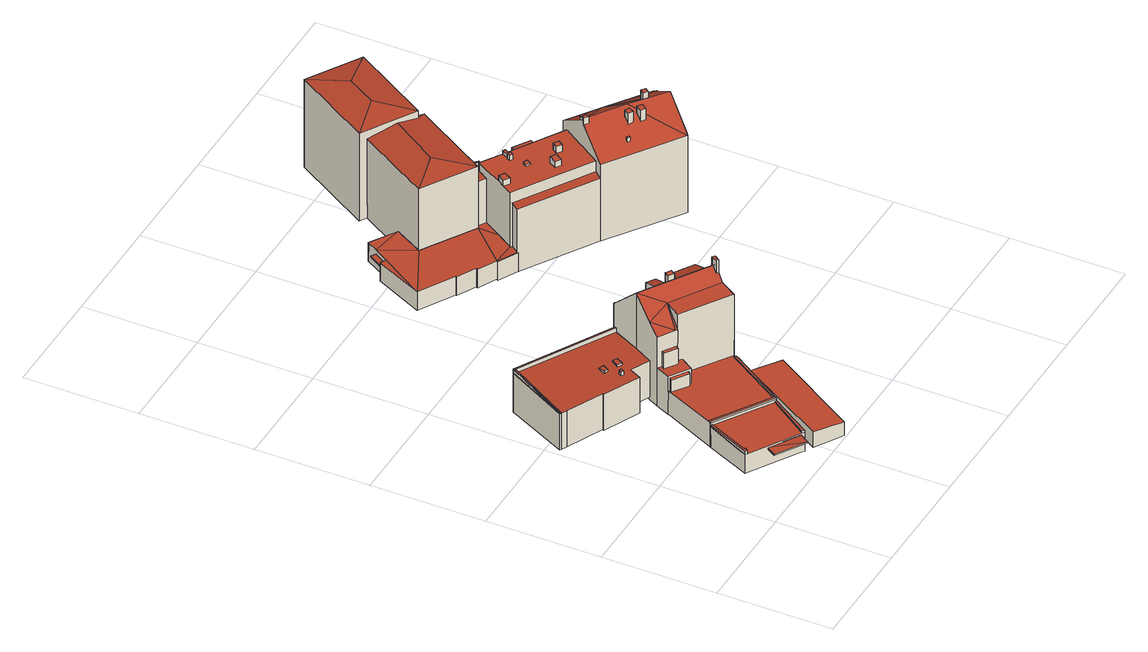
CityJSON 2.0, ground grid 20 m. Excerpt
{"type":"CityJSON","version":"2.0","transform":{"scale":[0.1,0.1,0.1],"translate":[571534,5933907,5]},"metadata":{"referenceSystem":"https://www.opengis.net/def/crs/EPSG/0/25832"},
"CityObjects":{
"building1":{"type":"Building","attributes":{"Grundfläche 2D":"209.642207","Grundhöhe NN":"5.833"},"children":["building1-1","building1-2","building1-3","building1-4"],"geometry":[{"type":"Solid","lod":"3","boundaries":[[[[0,1,2,3,4,5,6,7,8,9,10,11,12,13,14]],[[0,14,15,16]],[[1,0,16,17]],[[2,1,17,18]],[[19,4,3,2,18,20]],[[7,6,5,4,19,21]],[[8,7,21,22]],[[9,8,22,23]],[[10,9,23,24]],[[11,10,24,25]],[[14,13,12,26,15]],[[12,11,25,26]],[[21,19,20,18,17,16,15,26,25,24,23,22]]]],"semantics":{"surfaces":[{"type":"RoofSurface"},{"type":"WallSurface"},{"type":"GroundSurface"}],"values":[[0,1,1,1,1,1,1,1,1,1,1,1,2]]}}]},
"building1-1":{"type":"BuildingInstallation","parents":["building1"],"geometry":[{"type":"MultiSurface","lod":"3","boundaries":[[[27,28,29,30]],[[31,30,32]],[[27,30,31]],[[31,32,33]],[[14,0,30,29]],[[0,1,32,30]],[[1,2,33,32]],[[33,2,34,27,31]],[[34,13,28,27]],[[13,14,29,28]]],"semantics":{"surfaces":[{"type":"RoofSurface"},{"type":"WallSurface"}],"values":[0,0,0,0,1,1,1,1,1,1]}}]},
"building1-2":{"type":"BuildingInstallation","parents":["building1"],"geometry":[{"type":"MultiSurface","lod":"3","boundaries":[[[35,36,37,38]],[[38,37,39,40]],[[35,38,40,41]],[[36,35,41,42]],[[37,36,42,39]]],"semantics":{"surfaces":[{"type":"RoofSurface"},{"type":"WallSurface"}],"values":[0,1,1,1,1]}}]},
"building1-3":{"type":"BuildingInstallation","parents":["building1"],"geometry":[{"type":"MultiSurface","lod":"3","boundaries":[[[43,44,45,46]],[[46,45,47,48]],[[43,46,48,49]],[[44,43,49,50]],[[45,44,50,47]]],"semantics":{"surfaces":[{"type":"RoofSurface"},{"type":"WallSurface"}],"values":[0,1,1,1,1]}}]},
"building1-4":{"type":"BuildingInstallation","parents":["building1"],"geometry":[{"type":"MultiSurface","lod":"3","boundaries":[[[51,52,53,54]],[[54,53,55,56]],[[56,57,51,54]],[[57,58,52,51]],[[53,52,58,55]]],"semantics":{"surfaces":[{"type":"RoofSurface"},{"type":"WallSurface"}],"values":[0,1,1,1,1]}}]},
"building2":{"type":"Building","attributes":{"Grundfläche 2D":"416.076646","Grundhöhe NN":"5.265"},"children":["building2-1","building2-2","building2-3","building2-4","building2-5","building2-6","building2-7","building2-8","building2-9","building2-10","building2-11"],"geometry":[{"type":"Solid","lod":"3","boundaries":[[[[59,60,61,62]],[[63,64,65]],[[66,67,63]],[[67,64,63]],[[68,69,70]],[[71,72,73,66,74,75,76,77,70,69,78,79],[80,62,61,81]],[[82,64,67]],[[74,66,63,83,84,75]],[[85,86,87,88,89,90,91]],[[92,93,94,95,96,97,98,99,100,101,102,103,104,105,106,107]],[[108,109,110]],[[111,112,113,114,115,110,109,116,117,118]],[[119,83,63,120,121]],[[81,61,60]],[[59,62,80]],[[60,59,80,81]],[[108,122,109]],[[122,123,109]],[[109,123,124,116]],[[118,117,116,124,125]],[[126,127,113,112,111,118,125,128]],[[114,113,127,129]],[[88,130,131,105,89]],[[103,102,90,89,105,104]],[[91,90,102,101]],[[114,132,95,94,93,133,108,110,115]],[[95,132,114,129,134,96]],[[97,96,134,135]],[[136,99,98,97,135,137]],[[138,122,108,133,93,92,107,106,105,131,139]],[[119,99,136,140,83]],[[65,120,63]],[[121,120,65,85,91,101,100,99,119]],[[75,84,83,140,141]],[[70,77,76,75,141,142]],[[68,70,142,143]],[[69,68,143,144]],[[71,79,78,69,144,145]],[[146,66,73,72,71,145,147]],[[67,66,146,130,88,82]],[[86,85,65,64,82,88,87]],[[138,139,131,130,146,147,145,144,143,142,141,140,136,137,135,134,129,127,126,128,125,124,123,122]]]],"semantics":{"surfaces":[{"type":"RoofSurface"},{"type":"WallSurface"},{"type":"GroundSurface"}],"values":[[0,0,0,0,0,0,0,0,0,0,0,0,0,1,1,1,1,1,1,1,1,1,1,1,1,1,1,1,1,1,1,1,1,1,1,1,1,1,1,1,1,2]]}}]},
"building2-1":{"type":"BuildingInstallation","parents":["building2"],"geometry":[{"type":"MultiSurface","lod":"3","boundaries":[[[148,149,150,151]],[[148,151,152,153]],[[151,150,154,152]],[[149,148,153,155]],[[150,149,155,154]]],"semantics":{"surfaces":[{"type":"RoofSurface"},{"type":"WallSurface"}],"values":[0,1,1,1,1]}}]},
"building2-2":{"type":"BuildingInstallation","parents":["building2"],"geometry":[{"type":"MultiSurface","lod":"3","boundaries":[[[156,157,158,159]],[[160,158,157]],[[156,159,161]],[[157,156,161,160]]],"semantics":{"surfaces":[{"type":"RoofSurface"},{"type":"WallSurface"}],"values":[0,1,1,1]}}]},
"building2-3":{"type":"BuildingInstallation","parents":["building2"],"geometry":[{"type":"MultiSurface","lod":"3","boundaries":[[[162,133,163,164,165,166,167,168]],[[108,133,162,110]],[[109,116,164,163]],[[108,109,163,133]],[[117,118,165,164,116]],[[111,166,165,118]],[[167,166,111,169]],[[169,170,168,167]],[[170,110,162,168]]],"semantics":{"surfaces":[{"type":"RoofSurface"},{"type":"WallSurface"}],"values":[0,1,1,1,1,1,1,1,1]}}]},
"building2-4":{"type":"BuildingInstallation","parents":["building2"],"geometry":[{"type":"MultiSurface","lod":"3","boundaries":[[[171,172,132,173]],[[173,132,114,115]],[[171,173,115,112]],[[172,171,112,113]],[[132,172,113,114]]],"semantics":{"surfaces":[{"type":"RoofSurface"},{"type":"WallSurface"}],"values":[0,1,1,1,1]}}]},
"building2-5":{"type":"BuildingInstallation","parents":["building2"],"geometry":[{"type":"MultiSurface","lod":"3","boundaries":[[[174,175,176,177]],[[86,87,177,176]],[[87,178,174,177]],[[175,174,178,179]],[[179,86,176,175]]],"semantics":{"surfaces":[{"type":"RoofSurface"},{"type":"WallSurface"}],"values":[0,1,1,1,1]}}]},
"building2-6":{"type":"BuildingInstallation","parents":["building2"],"geometry":[{"type":"MultiSurface","lod":"3","boundaries":[[[180,181,182,183]],[[104,182,181,103]],[[104,184,183,182]],[[180,183,184,185]],[[185,103,181,180]]],"semantics":{"surfaces":[{"type":"RoofSurface"},{"type":"WallSurface"}],"values":[0,1,1,1,1]}}]},
"building2-7":{"type":"BuildingInstallation","parents":["building2"],"geometry":[{"type":"MultiSurface","lod":"3","boundaries":[[[186,187,188,189,190,191,192,193,194,195]],[[96,97,189,188]],[[97,98,190,189]],[[191,190,98,196]],[[192,191,196,197]],[[193,192,197,107]],[[107,92,93,195,194,193]],[[93,94,95,187,186,195]],[[95,96,188,187]]],"semantics":{"surfaces":[{"type":"RoofSurface"},{"type":"WallSurface"}],"values":[0,1,1,1,1,1,1,1,1]}}]},
"building2-8":{"type":"BuildingInstallation","parents":["building2"],"geometry":[{"type":"MultiSurface","lod":"3","boundaries":[[[198,199,200,201,202,203]],[[84,75,200,199]],[[75,76,201,200]],[[202,201,76,204]],[[202,204,74,205,203]],[[205,206,84,199,198,203]]],"semantics":{"surfaces":[{"type":"RoofSurface"},{"type":"WallSurface"}],"values":[0,1,1,1,1,1]}}]},
"building2-9":{"type":"BuildingInstallation","parents":["building2"],"geometry":[{"type":"MultiSurface","lod":"3","boundaries":[[[207,208,209,210,211,212]],[[209,208,213,214]],[[210,209,214,215]],[[216,212,211,210,215,217]],[[207,212,216,218]],[[208,207,218,213]]],"semantics":{"surfaces":[{"type":"RoofSurface"},{"type":"WallSurface"}],"values":[0,1,1,1,1,1]}}]},
"building2-10":{"type":"BuildingInstallation","parents":["building2"],"geometry":[{"type":"MultiSurface","lod":"3","boundaries":[[[219,220,221,222,223,224]],[[222,221,225,226]],[[225,221,220,219,220,227]],[[228,224,223,222,226,229]],[[219,224,228,220]]],"semantics":{"surfaces":[{"type":"RoofSurface"},{"type":"WallSurface"}],"values":[0,1,1,1,1]}}]},
"building2-11":{"type":"BuildingInstallation","parents":["building2"],"geometry":[{"type":"MultiSurface","lod":"3","boundaries":[[[230,231,232]],[[230,232,233]],[[234,235,232,231]],[[235,236,233,232]],[[236,237,230,233]],[[237,234,231,230]],[[237,236,235,234]]],"semantics":{"surfaces":[{"type":"RoofSurface"},{"type":"WallSurface"},{"type":"OuterCeilingSurface"}],"values":[0,0,1,1,1,1,2]}}]},
"building3":{"type":"Building","attributes":{"Grundfläche 2D":"103.490008","Grundhöhe NN":"5.120"},"geometry":[{"type":"Solid","lod":"3","boundaries":[[[[238,239,240,241]],[[242,243,241,240]],[[243,244,238,241]],[[244,245,239,238]],[[245,242,240,239]],[[245,244,243,242]]]],"semantics":{"surfaces":[{"type":"RoofSurface"},{"type":"WallSurface"},{"type":"GroundSurface"}],"values":[[0,1,1,1,1,2]]}}]},
"building4":{"type":"Building","attributes":{"Grundfläche 2D":"199.251171","Grundhöhe NN":"5.826"},"children":["building4-1","building4-2"],"geometry":[{"type":"Solid","lod":"3","boundaries":[[[[246,247,248,249,250,251,252,253,254,255]],[[256,257,258,259]],[[256,259,260,261]],[[262,263,259,258]],[[262,264,265,263]],[[266,267,268]],[[268,267,269,270]],[[271,272,259,263,268,270,273,274]],[[275,267,266]],[[276,277,270,269]],[[257,256,278,279]],[[256,261,280,278]],[[258,257,279,281]],[[264,262,258,281,282]],[[263,265,283,284]],[[268,263,284,285]],[[266,268,285,286]],[[275,266,286,287]],[[288,269,267,275,287,289,290]],[[277,276,269,288,290,289,291,292]],[[270,277,292,293]],[[273,270,293,294]],[[274,273,294,295]],[[271,274,295,296]],[[272,271,296,297]],[[259,272,297,298]],[[260,259,298,299]],[[261,260,299,280]],[[246,264,282,300,247]],[[250,249,301,302]],[[301,249,248,247,300,303]],[[251,250,302,304]],[[305,253,252,251,304,306]],[[254,253,305,283,265,255]],[[255,265,264,246]],[[305,306,304,302,301,303,300,282,281,279,278,280,299,298,297,296,295,294,293,292,291,289,287,286,285,284,283]]]],"semantics":{"surfaces":[{"type":"RoofSurface"},{"type":"WallSurface"},{"type":"GroundSurface"}],"values":[[0,0,0,0,0,0,0,0,0,0,1,1,1,1,1,1,1,1,1,1,1,1,1,1,1,1,1,1,1,1,1,1,1,1,1,2]]}}]},
"building4-1":{"type":"BuildingInstallation","parents":["building4"],"geometry":[{"type":"MultiSurface","lod":"3","boundaries":[[[307,308,309,310,311,312,313,314,315]],[[311,310,253,254]],[[312,311,254,316]],[[313,312,316,247]],[[249,315,314,313,247,248]],[[307,315,249,250]],[[308,307,250,251]],[[253,310,309,308,251,252]]],"semantics":{"surfaces":[{"type":"RoofSurface"},{"type":"WallSurface"}],"values":[0,1,1,1,1,1,1,1]}}]},
"building4-2":{"type":"BuildingInstallation","parents":["building4"],"geometry":[{"type":"MultiSurface","lod":"3","boundaries":[[[317,288,318,319]],[[320,321,319,318]],[[321,322,317,319]],[[322,290,288,317]],[[290,320,318,288]],[[290,322,321,320]]],"semantics":{"surfaces":[{"type":"RoofSurface"},{"type":"WallSurface"},{"type":"OuterCeilingSurface"}],"values":[0,1,1,1,1,2]}}]},
"building5":{"type":"Building","attributes":{"Grundfläche 2D":"335.838884","Grundhöhe NN":"5.996"},"geometry":[{"type":"Solid","lod":"3","boundaries":[[[[323,324,325,326,327]],[[328,325,324]],[[329,330,331,332,333,326,325,328]],[[332,334,333]],[[335,336,337,338]],[[335,338,339]],[[340,337,336]],[[340,341,339,338,337]],[[324,323,327,342,343]],[[328,324,343,344]],[[332,331,330,329,328,344,345]],[[334,332,345,346]],[[336,335,347,348]],[[326,333,340,336,348,342,327]],[[333,334,346,349,339,341,340]],[[335,339,349,347]],[[348,347,349,346,345,344,343,342]]]],"semantics":{"surfaces":[{"type":"RoofSurface"},{"type":"WallSurface"},{"type":"GroundSurface"}],"values":[[0,0,0,0,0,0,0,0,1,1,1,1,1,1,1,1,2]]}}]},
"building6":{"type":"Building","attributes":{"Grundfläche 2D":"384.263764","Grundhöhe NN":"5.565"},"children":["building6-1","building6-2","building6-3","building6-4","building6-5","building6-6","building6-7","building6-8","building6-9","building6-10","building6-11","building6-12"],"geometry":[{"type":"Solid","lod":"3","boundaries":[[[[350,351,352,353,354,355,356]],[[352,357,358,353],[359,360,358]],[[357,361,362,358]],[[358,360,359]],[[363,364,365,366,367,368,358,369]],[[358,354,353]],[[358,368,354]],[[366,370,371,372,350,356,355,354,368,367,366,365]],[[373,374,375,376,377,378,379,380,381,382,383,384,385,386]],[[387,388,389,390]],[[391,392,393,394,395,396,397,398,399,400]],[[401,402,403,404]],[[405,406,407,408,409,410]],[[387,408,407,388]],[[411,412,398,397,389,388,407,406]],[[389,397,396,390]],[[357,352,351,350,413,414,415]],[[361,357,415,416]],[[362,361,416,417]],[[358,362,417,418]],[[358,418,419,410,369]],[[379,378,377,376,403,402,420,421,372,371,370,366,365,364,363,369,410,409]],[[350,372,421,413]],[[387,390,396,395,394,393,382,381,380,379,409,408]],[[384,383,382,393,422,423,424]],[[374,373,386,385,384,424,425]],[[376,375,374,425,426,404,403]],[[392,391,427,428]],[[393,392,428,422]],[[399,398,412,429]],[[400,399,429,430]],[[391,400,430,427]],[[401,404,426,431]],[[402,401,431,420]],[[405,410,419,432]],[[432,411,406,405]],[[427,430,429,412,411,432,419,418,417,416,415,414,413,421,420,431,426,425,424,423,422,428]]]],"semantics":{"surfaces":[{"type":"RoofSurface"},{"type":"WallSurface"},{"type":"GroundSurface"}],"values":[[0,0,0,0,0,0,0,0,0,0,0,0,0,1,1,1,1,1,1,1,1,1,1,1,1,1,1,1,1,1,1,1,1,1,1,1,2]]}}]},
"building6-1":{"type":"BuildingInstallation","parents":["building6"],"geometry":[{"type":"MultiSurface","lod":"3","boundaries":[[[433,434,435,436,437,438]],[[364,365,366,437,436,435]],[[439,433,438,367]],[[435,434,433,439,440,364]]],"semantics":{"surfaces":[{"type":"RoofSurface"},{"type":"WallSurface"}],"values":[0,1,1,1]}}]},
"building6-2":{"type":"BuildingInstallation","parents":["building6"],"geometry":[{"type":"MultiSurface","lod":"3","boundaries":[[[441,442,443,444]],[[444,443,445,446]],[[441,444,446,447]],[[442,441,447,448]],[[443,442,448,445]]],"semantics":{"surfaces":[{"type":"RoofSurface"},{"type":"WallSurface"}],"values":[0,1,1,1,1]}}]},
"building6-3":{"type":"BuildingInstallation","parents":["building6"],"geometry":[{"type":"MultiSurface","lod":"3","boundaries":[[[449,450,451,452,453]],[[370,450,449,437,366]],[[454,452,451,450,370,455]],[[454,367,453,452]],[[438,437,449,453,367]]],"semantics":{"surfaces":[{"type":"RoofSurface"},{"type":"WallSurface"}],"values":[0,1,1,1,1]}}]},
"building6-4":{"type":"BuildingInstallation","parents":["building6"],"geometry":[{"type":"MultiSurface","lod":"3","boundaries":[[[456,457,458,459,460,461]],[[462,463,457,456]],[[463,356,464,459,458,457]],[[461,460,459,464,355,465]],[[465,462,456,461]]],"semantics":{"surfaces":[{"type":"RoofSurface"},{"type":"WallSurface"}],"values":[0,1,1,1,1]}}]},
"building6-5":{"type":"BuildingInstallation","parents":["building6"],"geometry":[{"type":"MultiSurface","lod":"3","boundaries":[[[466,467,468,469,470]],[[471,472,468,467]],[[470,469,468,472,360,473]],[[474,466,470,473,359]],[[474,471,467,466]]],"semantics":{"surfaces":[{"type":"RoofSurface"},{"type":"WallSurface"}],"values":[0,1,1,1,1]}}]},
"building6-6":{"type":"BuildingInstallation","parents":["building6"],"geometry":[{"type":"MultiSurface","lod":"3","boundaries":[[[475,476,477,478]],[[478,477,479,480]],[[475,478,480,481]],[[476,475,481,482]],[[477,476,482,479]]],"semantics":{"surfaces":[{"type":"RoofSurface"},{"type":"WallSurface"}],"values":[0,1,1,1,1]}}]},
"building6-7":{"type":"BuildingInstallation","parents":["building6"],"geometry":[{"type":"MultiSurface","lod":"3","boundaries":[[[483,484,485,486]],[[486,485,487,488]],[[483,486,488,489]],[[484,483,489,490]],[[485,484,490,487]]],"semantics":{"surfaces":[{"type":"RoofSurface"},{"type":"WallSurface"}],"values":[0,1,1,1,1]}}]},
"building6-8":{"type":"BuildingInstallation","parents":["building6"],"geometry":[{"type":"MultiSurface","lod":"3","boundaries":[[[491,492,493,494]],[[494,493,495,496]],[[491,494,496,497]],[[492,491,497,498]],[[493,492,498,495]]],"semantics":{"surfaces":[{"type":"RoofSurface"},{"type":"WallSurface"}],"values":[0,1,1,1,1]}}]},
"building6-9":{"type":"BuildingInstallation","parents":["building6"],"geometry":[{"type":"MultiSurface","lod":"3","boundaries":[[[499,500,501,502,503]],[[500,499,504,505]],[[501,500,505,506]],[[502,501,506,507]],[[504,499,503,502,507,508,509,510,511]]],"semantics":{"surfaces":[{"type":"RoofSurface"},{"type":"WallSurface"}],"values":[0,1,1,1,1]}}]},
"building6-10":{"type":"BuildingInstallation","parents":["building6"],"geometry":[{"type":"MultiSurface","lod":"3","boundaries":[[[512,513,514,515]],[[515,514,516,517]],[[512,515,517,518]],[[513,512,518,519]],[[514,513,519,516]]],"semantics":{"surfaces":[{"type":"RoofSurface"},{"type":"WallSurface"}],"values":[0,1,1,1,1]}}]},
"building6-11":{"type":"BuildingInstallation","parents":["building6"],"geometry":[{"type":"MultiSurface","lod":"3","boundaries":[[[520,521,510,509]],[[508,380,520,509]],[[380,381,521,520]],[[510,521,381,511]]],"semantics":{"surfaces":[{"type":"RoofSurface"},{"type":"WallSurface"}],"values":[0,1,1,1]}}]},
"building6-12":{"type":"BuildingInstallation","parents":["building6"],"geometry":[{"type":"MultiSurface","lod":"3","boundaries":[[[522,523,524,525]],[[525,524,386,373]],[[373,526,522,525]],[[523,522,526,527]],[[527,386,524,523]]],"semantics":{"surfaces":[{"type":"RoofSurface"},{"type":"WallSurface"}],"values":[0,1,1,1,1]}}]}
},
"vertices":[
[57,482,85],[5,375,78],[7,374,78],[14,370,78],[16,369,78],[48,354,78],[50,353,78],[80,339,78],[79,337,78],[143,307,78],[152,327,79],[186,311,79],[202,343,81],[221,387,84],[222,390,84],[222,390,8],[57,482,8],[5,375,8],[7,374,8],[16,369,8],[14,370,8],[80,339,8],[79,337,8],[143,307,8],[152,327,8],[186,311,8],[202,343,8],
[58,478,92],[221,387,92],[222,390,92],[57,482,92],[56,475,92],[5,375,79],[7,374,79],[58,478,85],
[136,331,87],[138,336,87],[134,338,87],[132,333,87],[134,338,79],[132,333,79],[136,331,79],[138,336,79],
[148,348,84],[156,344,84],[161,355,85],[154,359,85],[161,355,81],[154,359,81],[148,348,80],[156,344,80],
[129,370,84],[124,359,84],[131,356,84],[137,366,84],[131,356,80],[137,366,81],[129,370,81],[124,359,80],
[341,311,160],[295,340,160],[279,314,172],[325,285,172],[227,302,167],[205,276,137],[208,274,137],[202,343,189],[186,311,155],[351,311,137],[350,311,137],[349,309,139],[223,392,137],[222,390,140],[221,387,142],[318,269,189],[322,266,189],[323,268,187],[347,306,143],[344,315,137],[269,363,137],[341,311,142],[295,340,143],[177,294,137],[311,249,167],[317,258,179],[208,274,77],[205,276,77],[184,290,77],[177,294,77],[166,269,77],[200,247,77],[215,270,77],[123,176,48],[123,174,48],[125,173,48],[223,111,48],[288,211,48],[287,212,48],[289,214,48],[292,219,48],[290,221,48],[215,270,48],[200,247,48],[196,250,48],[168,268,48],[166,269,48],[164,265,48],[125,178,48],[123,174,43],[122,173,43],[125,173,43],[90,94,40],[174,42,40],[178,39,40],[223,111,43],[221,113,43],[122,174,43],[89,102,40],[87,96,40],[292,219,167],[208,274,167],[290,221,167],[123,174,3],[122,173,3],[122,174,3],[87,96,3],[174,42,3],[178,39,3],[90,94,3],[223,111,3],[177,294,3],[166,269,3],[223,111,46],[123,174,46],[288,211,3],[287,212,3],[292,219,3],[289,214,3],[123,176,3],[164,265,3],[311,249,3],[322,266,3],[349,309,3],[351,311,3],[350,311,3],[223,392,3],[202,343,3],[222,390,3],
[241,364,152],[236,355,162],[242,351,162],[247,359,152],[247,359,151],[241,364,151],[242,351,161],[236,355,161],
[281,349,160],[266,359,160],[250,333,171],[265,324,171],[266,359,142],[281,349,142],
[125,173,46],[122,173,46],[122,174,46],[87,96,46],[90,94,46],[94,100,46],[92,100,46],[94,100,40],[92,100,40],
[174,42,44],[178,39,44],[221,113,46],
[180,284,107],[201,270,107],[205,276,107],[184,290,107],[180,284,77],[201,270,77],
[193,246,71],[196,250,74],[168,268,74],[166,264,71],[166,264,48],[193,246,48],
[125,173,51],[223,111,51],[288,211,51],[287,212,51],[289,214,51],[287,216,51],[223,116,51],[125,178,51],[123,176,51],[123,174,51],[287,216,48],[223,116,48],
[315,260,204],[317,258,204],[322,266,204],[323,268,204],[319,271,204],[313,261,204],[319,271,187],[313,261,179],[315,260,179],
[265,323,193],[264,324,193],[258,316,193],[268,310,193],[268,311,193],[273,318,193],[264,324,172],[258,316,181],[268,310,181],[273,318,172],[268,311,180],[265,323,172],
[227,361,162],[227,361,161],[232,369,152],[227,373,152],[226,373,152],[221,365,161],[232,369,151],[227,373,151],[227,361,160],[221,365,160],[226,373,151],
[162,26,37],[172,42,38],[121,75,37],[110,58,37],[172,42,35],[121,75,35],[110,58,35],[162,26,35],
[243,4,28],[338,158,29],[290,189,31],[195,33,31],[290,189,1],[195,33,1],[243,4,1],[338,158,1],
[421,713,131],[433,731,131],[434,731,131],[436,730,131],[439,735,131],[437,736,131],[436,737,131],[420,747,131],[419,744,131],[405,722,131],[377,637,44],[386,650,45],[383,652,45],[344,655,44],[342,653,44],[376,635,44],[402,682,45],[403,718,45],[421,713,45],[405,722,45],[341,825,44],[284,834,44],[311,774,45],[269,809,44],[218,730,44],[312,675,44],[311,672,44],[280,694,44],[279,692,44],[295,853,44],[260,813,44],[258,814,44],[377,637,8],[386,650,8],[376,635,8],[383,652,8],[421,713,8],[405,722,8],[403,718,8],[311,774,8],[341,825,8],[295,853,8],[269,809,36],[269,809,8],[269,809,34],[260,813,8],[258,814,8],[218,730,8],[280,694,8],[279,692,8],[312,675,8],[311,672,8],[344,655,8],[342,653,8],[433,731,8],[436,730,8],[439,735,8],[434,731,8],[437,736,8],[420,747,8],[436,737,8],
[439,735,145],[437,736,145],[436,737,145],[420,747,145],[419,744,145],[435,734,145],[433,731,145],[434,731,145],[436,730,145],[435,734,131],
[260,813,36],[284,834,36],[276,839,36],[284,834,34],[276,839,34],[260,813,34],
[341,825,165],[311,774,165],[382,789,173],[435,874,173],[388,902,165],[403,718,165],[405,722,165],[419,744,165],[420,747,165],[484,852,165],[468,854,167],[471,859,167],[459,1047,181],[376,910,181],[449,926,189],[479,977,189],[551,991,181],[468,854,181],[471,859,181],[388,902,10],[311,774,10],[403,718,10],[484,852,10],[471,859,10],[459,1047,10],[376,910,10],[551,991,10],
[629,470,156],[631,472,158],[667,519,199],[632,546,199],[608,564,199],[613,541,189],[613,540,188],[696,557,166],[633,620,155],[644,548,193],[637,547,196],[697,557,166],[705,568,156],[569,648,165],[544,613,195],[541,609,199],[541,608,199],[547,604,199],[548,604,199],[576,658,156],[537,603,194],[504,558,156],[504,557,156],[394,670,150],[383,652,151],[386,650,151],[514,571,151],[541,608,149],[541,609,149],[569,648,147],[473,706,147],[469,709,147],[436,730,147],[434,731,147],[433,731,147],[421,713,148],[402,682,150],[518,679,143],[524,688,143],[494,706,143],[489,697,143],[437,736,127],[439,735,127],[436,730,127],[469,709,127],[473,706,127],[489,697,127],[494,706,127],[497,704,127],[499,706,127],[441,743,127],[377,637,128],[504,558,128],[514,571,130],[386,650,130],[521,693,124],[519,691,124],[524,688,124],[518,679,124],[569,648,124],[576,658,124],[519,691,6],[497,704,6],[629,470,6],[631,472,6],[696,557,6],[697,557,6],[705,568,6],[633,620,6],[576,658,6],[504,558,6],[504,557,6],[436,730,6],[434,731,6],[433,731,6],[383,652,6],[386,650,6],[437,736,6],[439,735,6],[499,706,6],[441,743,6],[377,637,6],[521,693,6],
[550,608,205],[550,609,205],[544,613,205],[541,609,205],[541,608,205],[547,604,205],[550,608,196],[550,609,196],
[564,536,175],[566,539,175],[561,542,175],[559,539,175],[561,542,169],[559,539,167],[564,536,167],[566,539,169],
[541,608,207],[537,603,207],[543,599,207],[544,598,207],[547,604,207],[544,598,194],[543,599,194],
[599,536,203],[607,531,203],[613,540,203],[614,540,203],[613,541,203],[606,546,203],[599,536,181],[607,531,181],[614,540,189],[606,546,189],
[646,551,208],[639,556,208],[634,549,208],[637,547,208],[641,544,208],[639,556,190],[634,549,196],[641,544,196],[646,551,190],
[591,545,203],[596,554,203],[589,558,203],[583,549,203],[589,558,189],[583,549,182],[591,545,182],[596,554,189],
[514,629,162],[520,637,162],[512,643,162],[506,635,162],[512,643,149],[506,635,149],[514,629,149],[520,637,149],
[480,613,162],[489,626,162],[479,632,162],[471,619,162],[479,632,150],[471,619,151],[480,613,151],[489,626,150],
[461,697,158],[458,691,158],[463,688,158],[467,694,158],[462,696,158],[461,697,148],[458,691,148],[463,688,148],[467,694,148],[466,694,148],[466,694,154],[462,696,154],[462,696,148],
[462,657,152],[467,665,152],[460,669,152],[455,662,152],[460,669,149],[455,662,149],[462,657,149],[467,665,149],
[473,706,154],[469,709,154],
[404,663,161],[412,676,161],[402,682,161],[394,670,161],[404,663,150],[412,676,150]
]}
